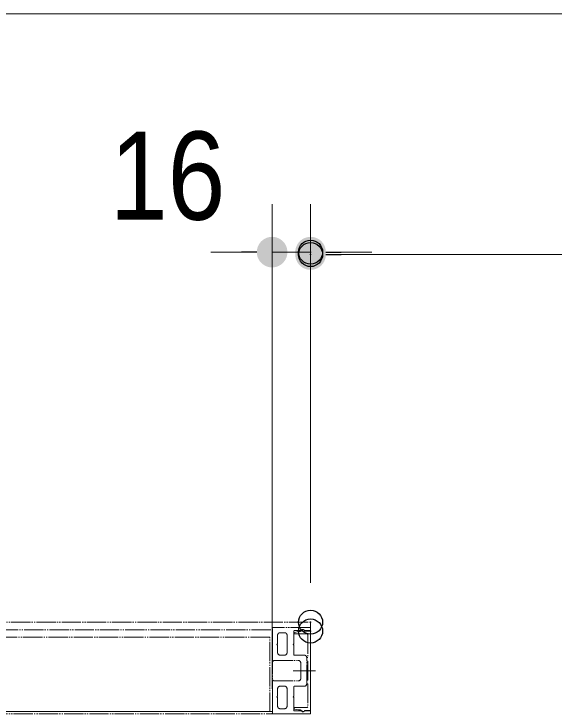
# Model space of a CAD drawing. Units: millimetres, scale not verified. Extents: x -6062 to 6062, y -3045 to 3045.
# Drawn here: x -3994.8 to -3770.3, y 1381.8 to 1672.8 of the extents above; entities that cross this region are included whole.
import ezdxf
from ezdxf.enums import TextEntityAlignment as Align

# ---------------------------------------------------------------- set-up
doc = ezdxf.new("R2010")
doc.units = ezdxf.units.MM
doc.header["$LTSCALE"] = 20
doc.header["$PDMODE"] = 32
doc.header["$PDSIZE"] = 10
doc.linetypes.add('USER2', pattern=[10.5, 8, -0.5, 0.5, -0.5, 0.5, -0.5])
for name, color, linetype, lineweight in [('0-0_3一般', 7, 'Continuous', 15), ('0-1_2寸法-2', 7, 'Continuous', 15), ('0-2_0', 7, 'Continuous', 25), ('0-4_2寸法-1', 7, 'Continuous', 15)]:
    doc.layers.add(name, color=color, linetype=linetype, lineweight=lineweight)
doc.layers.add('0-3_Defpoints', color=7, linetype='Continuous')
doc.styles.add('ＭＳ Ｐゴシック', font='')
doc.styles.get('ＭＳ Ｐゴシック').set_extended_font_data('MS PGothic')

# ---------------------------------------------------------------- blocks, each defined once
blk = doc.blocks.new('_Dot')
at = {"layer": '0-2_0'}
blk.add_line((-10, 0), (-20, 0), dxfattribs=at)
for points in [[(0, 0), (-4.26, 9.05), (-3.09, 9.51)], [(0, 0), (-3.09, 9.51), (-1.87, 9.82)], [(0, 0), (-1.87, 9.82), (-0.63, 9.98)], [(0, 0), (-0.63, 9.98), (0.63, 9.98)], [(0, 0), (0.63, 9.98), (1.87, 9.82)], [(0, 0), (1.87, 9.82), (3.09, 9.51)], [(0, 0), (3.09, 9.51), (4.26, 9.05)], [(0, 0), (-9.3, 3.68), (-8.76, 4.82)], [(0, 0), (-8.76, 4.82), (-8.09, 5.88)], [(0, 0), (-8.09, 5.88), (-7.29, 6.85)], [(0, 0), (-7.29, 6.85), (-6.37, 7.71)], [(0, 0), (-6.37, 7.71), (-5.36, 8.44)], [(0, 0), (-5.36, 8.44), (-4.26, 9.05)], [(0, 0), (4.26, 9.05), (5.36, 8.44)], [(0, 0), (5.36, 8.44), (6.37, 7.71)], [(0, 0), (6.37, 7.71), (7.29, 6.85)], [(0, 0), (7.29, 6.85), (8.09, 5.88)], [(0, 0), (8.09, 5.88), (8.76, 4.82)], [(0, 0), (8.76, 4.82), (9.3, 3.68)], [(0, 0), (-10, 0), (-9.92, 1.25)], [(0, 0), (-9.92, -1.25), (-10, 0)], [(0, 0), (-9.92, 1.25), (-9.69, 2.49)], [(0, 0), (-9.69, -2.49), (-9.92, -1.25)], [(0, 0), (-9.69, 2.49), (-9.3, 3.68)], [(0, 0), (-9.3, -3.68), (-9.69, -2.49)], [(0, 0), (-8.76, -4.82), (-9.3, -3.68)], [(0, 0), (-8.09, -5.88), (-8.76, -4.82)], [(0, 0), (-7.29, -6.85), (-8.09, -5.88)], [(0, 0), (-6.37, -7.71), (-7.29, -6.85)], [(0, 0), (-5.36, -8.44), (-6.37, -7.71)], [(0, 0), (-4.26, -9.05), (-5.36, -8.44)], [(0, 0), (-3.09, -9.51), (-4.26, -9.05)], [(0, 0), (-1.87, -9.82), (-3.09, -9.51)], [(0, 0), (-0.63, -9.98), (-1.87, -9.82)], [(0, 0), (0.63, -9.98), (-0.63, -9.98)], [(0, 0), (9.3, 3.68), (9.69, 2.49)], [(0, 0), (9.69, 2.49), (9.92, 1.25)], [(0, 0), (9.92, 1.25), (10, 0)], [(0, 0), (1.87, -9.82), (0.63, -9.98)], [(0, 0), (3.09, -9.51), (1.87, -9.82)], [(0, 0), (4.26, -9.05), (3.09, -9.51)], [(0, 0), (5.36, -8.44), (4.26, -9.05)], [(0, 0), (6.37, -7.71), (5.36, -8.44)], [(0, 0), (7.29, -6.85), (6.37, -7.71)], [(0, 0), (8.09, -5.88), (7.29, -6.85)], [(0, 0), (8.76, -4.82), (8.09, -5.88)], [(0, 0), (9.3, -3.68), (8.76, -4.82)], [(0, 0), (9.69, -2.49), (9.3, -3.68)], [(0, 0), (9.92, -1.25), (9.69, -2.49)], [(0, 0), (10, 0), (9.92, -1.25)]]:
    blk.add_solid(points, dxfattribs=at)
blk = doc.blocks.new('グループ-24')
at = {"layer": '0-0_3一般', "linetype": 'USER2'}
for p, q in [((-42000, 28352.9), (-42000, 28352.3)), ((-41998, 28348.9), (-41998, 28080.9)), ((-41686, 28356.9), (-41996, 28356.9)), ((-41680, 28350.9), (-41680, 28330.9)), ((-41954, 28219.9), (-41954, 28292.9)), ((-41934, 28312.9), (-41896, 28312.9)), ((-41876, 28145.9), (-41876, 28292.9)), ((-41820, 28219.9), (-41820, 28324.9)), ((-41818, 28310), (-41818, 28308.9)), ((-41756.6, 28330.9), (-41814, 28330.9)), ((-41779.9, 28322.5), (-41813.2, 28315.8)), ((-41812, 28302.9), (-41710, 28302.9)), ((-41680, 28330.9), (-41729, 28330.9)), ((-41704, 28296.9), (-41704, 28106.9)), ((-41954, 28219.9), (-41960, 28213.9)), ((-41960, 28213.9), (-41954, 28207.9)), ((-41954, 28145.9), (-41954, 28207.9)), ((-41820, 28219.9), (-41826, 28213.9)), ((-41826, 28213.9), (-41820, 28207.9)), ((-41820, 28131.9), (-41820, 28207.9)), ((-41934, 28125.9), (-41896, 28125.9)), ((-41814, 28125.9), (-41732, 28125.9)), ((-41994, 28076.9), (-41992, 28076.9)), ((-41762, 27931.9), (-41762, 28061.9)), ((-41712, 27887.9), (-41712, 28105.9)), ((-41704, 28076.9), (-41704, 27916.9)), ((-41670.5, 27996.9), (-41826, 27996.9)), ((-41639.6, 27996.9), (-41759.6, 27996.9)), ((-41998, 27644.9), (-41998, 27912.9)), ((-41994, 27916.9), (-41992, 27916.9)), ((-41988, 27912.9), (-41988, 27911.9)), ((-41988, 27911.9), (-41782, 27911.9)), ((-41704, 27886.9), (-41704, 27696.9)), ((-41954, 27847.9), (-41954, 27785.9)), ((-41934, 27867.9), (-41896, 27867.9)), ((-41876, 27847.9), (-41876, 27700.9)), ((-41820, 27861.9), (-41820, 27785.9)), ((-41814, 27867.9), (-41732, 27867.9)), ((-41954, 27785.9), (-41960, 27779.9)), ((-41960, 27779.9), (-41954, 27773.9)), ((-41954, 27773.9), (-41954, 27700.9)), ((-41820, 27785.9), (-41826, 27779.9)), ((-41826, 27779.9), (-41820, 27773.9)), ((-41820, 27773.9), (-41820, 27668.9)), ((-41934, 27680.9), (-41896, 27680.9)), ((-41818, 27684.9), (-41818, 27683.8)), ((-41756.6, 27662.9), (-41814, 27662.9)), ((-41813.2, 27677.9), (-41779.9, 27671.3)), ((-41710, 27690.9), (-41812, 27690.9)), ((-41680, 27662.9), (-41729, 27662.9)), ((-41680, 27642.9), (-41680, 27662.9)), ((-42000, 27640.9), (-42000, 27641.4)), ((-41686, 27636.9), (-41996, 27636.9))]:
    blk.add_line(p, q, dxfattribs=at)
for points in [[(-41680, 27636.9), (-58240, 27636.9), (-58240, 28400), (-41680, 28400)], [(-41998, 27656.9), (-57922, 27656.9), (-57922, 28336.9), (-41998, 28336.9)], [(-57880, 27656.9), (-42020, 27656.9), (-42020, 28276.9), (-57880, 28276.9)]]:
    blk.add_lwpolyline(points, close=True, dxfattribs=at)
for points in [[(-41745, 28335.5), (-41766.9, 28322.9), (-41776, 28322.9)], [(-41730, 27666.9), (-41680, 27666.9), (-41680, 28326.9), (-41730, 28326.9)], [(-41988, 28080.9), (-41988, 28081.9), (-41782, 28081.9)], [(-41704, 28106.9), (-41710, 28106.9), (-41710, 28076.9), (-41704, 28076.9)], [(-41704, 27916.9), (-41710, 27916.9), (-41710, 27886.9), (-41704, 27886.9)], [(-41776, 27670.9), (-41766.9, 27670.9), (-41745, 27658.2)]]:
    blk.add_lwpolyline(points, dxfattribs=at)
for centre, radius, start, end in [((-41996, 28352.9), 4, 90, 180), ((-41996, 28352.3), 4, 180, 240), ((-41686, 28350.9), 6, 0, 90), ((-41934, 28292.9), 20, 90, 180), ((-41896, 28292.9), 20, 0, 90), ((-41814, 28324.9), 6, 90, 180), ((-41812, 28310), 6, 101.30993, 180), ((-41812, 28308.9), 6, 180, 270), ((-41776, 28302.9), 20, 90, 101.30993), ((-41744, 28324.9), 14, 33.74899, 154.62307), ((-41740, 28326.9), 10, 0, 120), ((-41729, 28334.9), 4, 213.74899, 270), ((-41710, 28296.9), 6, 0, 90), ((-41934, 28145.9), 20, 180, 270), ((-41896, 28145.9), 20, 270, 0), ((-41814, 28131.9), 6, 180, 270), ((-41732, 28105.9), 20, 0, 90), ((-41994, 28080.9), 4, 180, 270), ((-41992, 28080.9), 4, 270, 0), ((-41782, 28061.9), 20, 0, 90), ((-41994, 27912.9), 4, 90, 180), ((-41992, 27912.9), 4, 0, 90), ((-41782, 27931.9), 20, 270, 0), ((-41732, 27887.9), 20, 270, 0), ((-41934, 27847.9), 20, 90, 180), ((-41896, 27847.9), 20, 0, 90), ((-41814, 27861.9), 6, 90, 180), ((-41996, 27641.4), 4, 120, 180), ((-41934, 27700.9), 20, 180, 270), ((-41896, 27700.9), 20, 270, 0), ((-41814, 27668.9), 6, 180, 270), ((-41812, 27684.9), 6, 90, 180), ((-41812, 27683.8), 6, 180, 258.69007), ((-41776, 27690.9), 20, 258.69007, 270), ((-41744, 27668.9), 14, 205.37693, 326.25101), ((-41740, 27666.9), 10, 240, 0), ((-41729, 27658.9), 4, 90, 146.25101), ((-41710, 27696.9), 6, 270, 0), ((-41996, 27640.9), 4, 180, 270), ((-41686, 27642.9), 6, 270, 0)]:
    blk.add_arc(centre, radius, start, end, dxfattribs=at)

msp = doc.modelspace()

# ---------------------------------------------------------------- linework, layer by layer
at = {"layer": '0-1_2寸法-2'}
for p, q in [((-3887.5, 1392.34), (-3887.5, 1593.85)), ((-3871.5, 1440), (-3871.5, 1593.85)), ((-3900.21, 1573.85), (-3912.92, 1573.85)), ((-3887.5, 1573.85), (-3871.5, 1573.85)), ((-3858.79, 1573.85), (-3846.08, 1573.85))]:
    msp.add_line(p, q, dxfattribs=at)
at = {"layer": '0-3_Defpoints'}
for p in [(-3871.5, 1573.85), (-3871.5, 1572.84), (-3871.5, 1420), (-3871.5, 1416.34)]:
    msp.add_point(p, dxfattribs=at)
at = {"layer": '0-4_2寸法-1'}
for p, q in [((-4686.79, 1672.84), (-1448.21, 1672.84)), ((-3871.5, 1436.34), (-3871.5, 1592.84)), ((-1448.21, 1572.84), (-3858.79, 1572.84))]:
    msp.add_line(p, q, dxfattribs=at)

# ---------------------------------------------------------------- block references
at = {"layer": '0-0_3一般', "xscale": 0.05, "yscale": 0.05}
msp.add_blockref('グループ-24', (-1787.5, 0), dxfattribs=at)
at = {"layer": '0-1_2寸法-2', "xscale": 0.6356201, "yscale": 0.6356201}
msp.add_blockref('_Dot', (-3887.5, 1573.85), dxfattribs=at)
at = {"layer": '0-1_2寸法-2', "xscale": 0.6356201, "yscale": 0.6356201, "rotation": 180}
msp.add_blockref('_Dot', (-3871.5, 1573.85), dxfattribs=at)
at = {"layer": '0-4_2寸法-1', "xscale": 0.6356201, "yscale": 0.6356201, "rotation": 180}
msp.add_blockref('_Dot', (-3871.5, 1572.84), dxfattribs=at)

# ---------------------------------------------------------------- texts
at = {"layer": '0-1_2寸法-2', "style": 'ＭＳ Ｐゴシック', "width": 0.9}
msp.add_text('16', height=36.66, dxfattribs=at).set_placement((-3954.95, 1576.33), align=Align.BOTTOM_LEFT)

doc.saveas('drawing.dxf')
